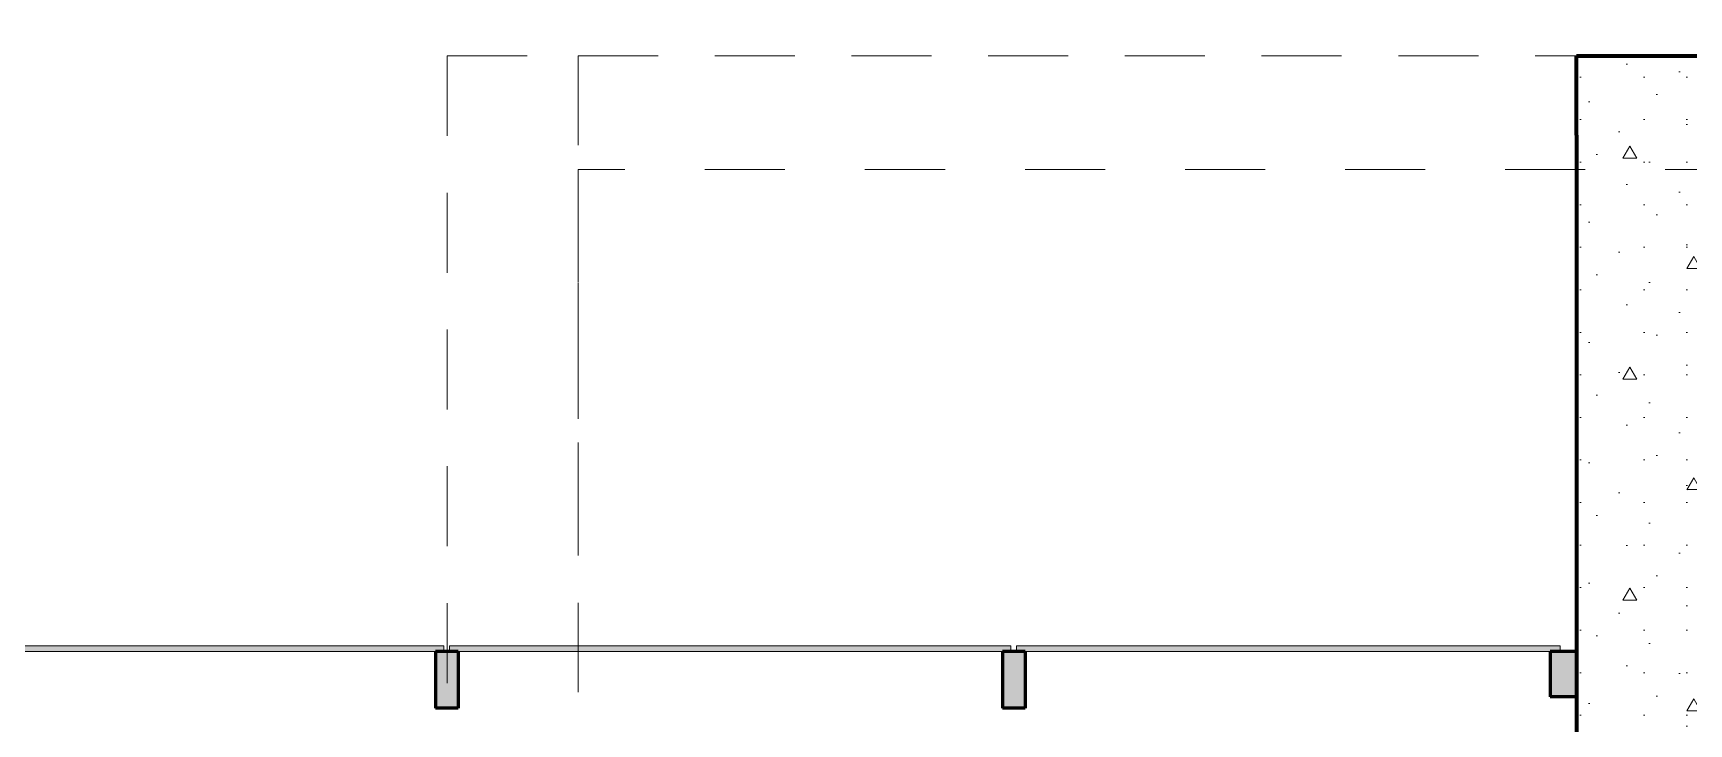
# Model space of a CAD drawing. Header units: inches. Extents: x -19 to 5698, y -728 to 92.
# Drawn here: x 217.971 to 220.891, y 39.922 to 41.14 of the extents above; entities that cross this region are included whole.
import ezdxf

# ---------------------------------------------------------------- set-up
doc = ezdxf.new("R2010")
doc.units = ezdxf.units.IN
doc.header["$MEASUREMENT"] = 0
doc.linetypes.add('Línea Oculta', pattern=[0.195611, 0.141111, -0.0545])
doc.linetypes.add('Rayas', pattern=[0.282222, 0.141111, -0.141111])
for name, color, linetype in [('08 _ STR _ EXT _ 07 Losa Aligerada', 7, 'Continuous'), ('08 _ STR _ EXT _ 08 Placas Inclinadas', 7, 'Continuous'), ('Acabado - Muros', 7, 'Continuous')]:
    doc.layers.add(name, color=color, linetype=linetype)
pattern_1 = [(0, (185.00004, 1e-08), (0, 0.3897114), [0.024375, -0.200625]), (0, (185.11254, 0.19486), (0, 0.3897114), [0.024375, -0.200625]), (60, (185.00004, 1e-08), (-0.3375, 0.1948557), [0.024375, -0.200625]), (60, (185.22504, 1e-08), (-0.3375, 0.1948557), [0.024375, -0.200625]), (120, (185.0244, 1e-08), (0.3375, 0.1948557), [0.024375, -0.200625]), (120, (185.2494, 1e-08), (0.3375, 0.1948557), [0.024375, -0.200625]), (0, (185.00004, 0.0375), (0, 0.075), [0, -0.075, 0, -0.1125]), (45, (185.03754, 0.0375), (-0.05303301, 0.05303301), [0, -0.05625, 0, -0.09375])]

msp = doc.modelspace()

# ---------------------------------------------------------------- hatches: boundary and pattern name
at = {"layer": '08 _ STR _ EXT _ 08 Placas Inclinadas', "linetype": 'Continuous', "lineweight": 9}
h = msp.add_hatch(dxfattribs=at)
h.set_pattern_fill('HORMIGÓN_EN_MASA_0002', color=250, style=0, pattern_type=2)
h.set_pattern_definition(pattern_1)
h.paths.add_polyline_path([(220.6933, 40.9606), (220.9242, 40.9445), (220.9242, 41.1), (220.6933, 41.1)])
h = msp.add_hatch(dxfattribs=at)
h.set_pattern_fill('HORMIGÓN_EN_MASA_0002', color=250, style=0, pattern_type=2)
h.set_pattern_definition(pattern_1)
h.paths.add_polyline_path([(220.9242, 40.9), (220.9242, 40.9445), (220.6933, 40.9606), (220.6933, 40.9)])
h = msp.add_hatch(dxfattribs=at)
h.set_pattern_fill('HORMIGÓN_EN_MASA_0002', color=250, style=0, pattern_type=2)
h.set_pattern_definition(pattern_1)
h.paths.add_polyline_path([(220.6933, 40.9), (220.6933, 39.4), (220.9242, 39.4), (220.9242, 40.9)])
at = {"layer": 'Acabado - Muros', "linetype": 'Continuous', "lineweight": 9}
for points in [[(218.6957, 40.06), (217.7057, 40.06), (217.7057, 40.05), (218.6957, 40.05)], [(219.6957, 40.06), (218.7057, 40.06), (218.7057, 40.05), (219.6957, 40.05)], [(220.6644, 40.06), (219.7057, 40.06), (219.7057, 40.05), (220.6644, 40.05)]]:
    msp.add_hatch(color=250, dxfattribs=at).paths.add_polyline_path(points)
at = {"layer": 'Acabado - Muros', "linetype": 'Continuous', "lineweight": 0}
for points in [[(218.7207, 39.95), (218.7207, 40.05), (218.6807, 40.05), (218.6807, 39.95)], [(219.7207, 39.95), (219.7207, 40.05), (219.6807, 40.05), (219.6807, 39.95)], [(220.6471, 39.97), (220.6933, 39.97), (220.6933, 40.05), (220.6471, 40.05)]]:
    msp.add_hatch(color=254, dxfattribs=at).paths.add_polyline_path(points)

# ---------------------------------------------------------------- linework, layer by layer
at = {"layer": '08 _ STR _ EXT _ 07 Losa Aligerada', "color": 7, "linetype": 'Rayas', "lineweight": 18, "flags": 128}
msp.add_lwpolyline([(193.22, 11.97, 1.049431), (198.7937, 6.3), (209.6003, 6.3), (209.6003, 6.2005), (214.7981, 6.2005), (214.7981, 7.2), (222.07, 7.2), (222.07, 5.6637), (223.2699, 5.6637), (223.2699, 4.2), (228.3699, 4.2), (228.3699, 5.6637), (229.57, 5.6637), (229.57, 7.2), (236.57, 7.2), (236.57, 14.9999), (236.57, 15.1499), (236.57, 15.1499), (236.57, 15.7999), (236.57, 15.7999), (236.57, 18.1001), (236.57, 20.35), (234.07, 20.35), (231.67, 20.35), (231.67, 22.35), (231.67, 22.6), (231.67, 24.5), (231.67, 24.75), (231.67, 26.75), (236.57, 26.75), (236.57, 29.7), (236.57, 35.2005), (236.57, 39.9), (228.67, 39.9), (223.5529, 39.9), (223.5529, 40.9), (218.9324, 40.9), (218.9324, 39.9), (208.37, 39.9), (208.37, 41.4352), (207.42, 41.4352), (207.42, 42.9), (202.22, 42.9), (202.22, 41.4352), (201.2699, 41.4352), (201.2699, 39.9), (196.2701, 39.9), (196.2701, 41.1), (192.8701, 41.1), (192.8701, 37.7), (194.07, 37.7), (194.07, 33.9), (193.17, 33.9), (193.17, 21.2663), (193.22, 21.2663)], format="xyb", close=True, dxfattribs=at)
at = {"layer": '08 _ STR _ EXT _ 08 Placas Inclinadas', "color": 251, "linetype": 'Línea Oculta', "lineweight": 13}
for q in [(218.9324, 41.1), (218.9324, 39.4)]:
    msp.add_line((218.9324, 41.0838), q, dxfattribs=at)
at = {"layer": '08 _ STR _ EXT _ 08 Placas Inclinadas', "color": 7, "linetype": 'Continuous', "lineweight": 80}
for p, q in [((220.6933, 40.9606), (220.6933, 41.1)), ((220.6933, 40.9606), (220.6933, 40.9)), ((220.6933, 40.9), (220.6933, 39.4))]:
    msp.add_line(p, q, dxfattribs=at)
at = {"layer": '08 _ STR _ EXT _ 08 Placas Inclinadas', "color": 251, "linetype": 'Línea Oculta', "lineweight": 13, "flags": 128}
for points in [[(218.7014, 41.1), (218.9324, 41.1)], [(218.7014, 41.1), (218.7014, 39.4)], [(218.9324, 41.1), (220.6933, 41.1)]]:
    msp.add_lwpolyline(points, dxfattribs=at)
at = {"layer": '08 _ STR _ EXT _ 08 Placas Inclinadas', "color": 7, "linetype": 'Continuous', "lineweight": 80, "flags": 128}
msp.add_lwpolyline([(220.6933, 41.1), (220.9242, 41.1)], dxfattribs=at)
at = {"layer": 'Acabado - Muros', "color": 7, "linetype": 'Continuous', "lineweight": 60}
for p, q in [((218.7207, 40.05), (218.6807, 40.05)), ((218.6807, 40.05), (218.6807, 39.95)), ((218.7207, 40.05), (218.7207, 39.95)), ((219.7207, 40.05), (219.6807, 40.05)), ((219.6807, 40.05), (219.6807, 39.95)), ((219.7207, 40.05), (219.7207, 39.95)), ((220.6471, 40.05), (220.6471, 39.97)), ((220.6933, 40.05), (220.6471, 40.05)), ((220.6933, 40.05), (220.6933, 39.97)), ((218.7207, 39.95), (218.6807, 39.95)), ((219.7207, 39.95), (219.6807, 39.95)), ((220.6933, 39.97), (220.6471, 39.97))]:
    msp.add_line(p, q, dxfattribs=at)
at = {"layer": 'Acabado - Muros', "color": 7, "linetype": 'Continuous', "lineweight": 13, "flags": 128}
for points in [[(218.6957, 40.06), (218.6957, 40.05), (217.7057, 40.05), (217.7057, 40.06)], [(219.6957, 40.06), (219.6957, 40.05), (218.7057, 40.05), (218.7057, 40.06)], [(220.6644, 40.06), (220.6644, 40.05), (219.7057, 40.05), (219.7057, 40.06)]]:
    msp.add_lwpolyline(points, close=True, dxfattribs=at)

doc.saveas('drawing.dxf')
